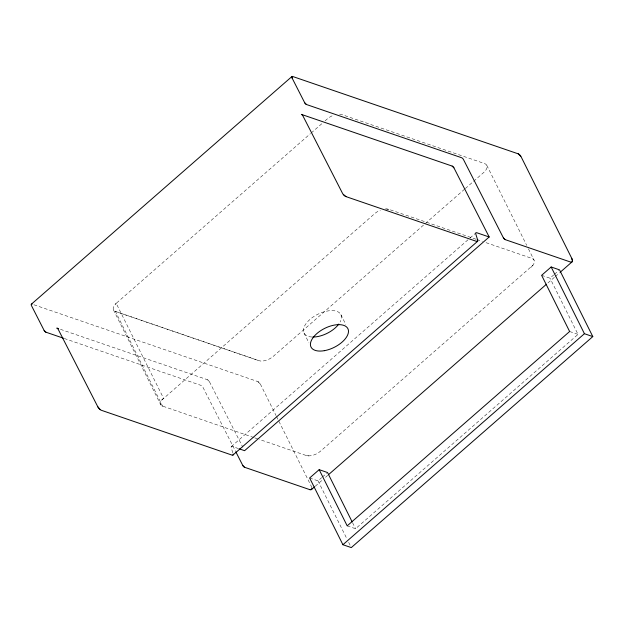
<?xml version="1.0" encoding="UTF-8"?>
<svg xmlns="http://www.w3.org/2000/svg" width="624" height="624" viewBox="0 0 624 624"><rect width="100%" height="100%" fill="white"/><g stroke="black" fill="none" stroke-linecap="round" stroke-linejoin="round"><path stroke-width="0.47" stroke-dasharray="3.12 2.34" d="M253.773 437.518L161.819 405.834A9.851 5.078 -26.5 0 1 161.686 400.14L374.595 213.72A10.982 5.655 -26.5 0 1 380.359 210.241M486.057 242.674L531.874 258.391A10.982 5.655 -26.5 0 1 532.974 265.177L320.564 451.152A10.982 5.655 -26.5 0 1 308.693 455.902L306.251 455.52L259.295 439.413M161.686 400.14L163.504 398.19L116.197 303.358L310.463 133.63M530.946 267.345L532.974 265.177M115.229 304.325L116.197 303.358L115.229 304.325A9.851 5.078 -26.5 0 0 115.393 311.407L162.638 406.255M311.197 132.99L322.187 123.38M325.12 120.814L327.319 118.895A10.982 5.655 -26.5 0 1 333.083 115.417M464.615 189.173L273.289 356.335A10.982 5.655 -26.5 0 1 258.976 360.695L115.362 311.438M465.348 188.534L483.67 172.52A10.982 5.655 -26.5 0 0 484.598 163.566L341.64 114.535A10.982 5.655 -26.5 0 0 339.199 114.153M231.286 446.605L469.279 238.672M470.012 238.033L475.87 232.908M309.644 477.992L318.014 480.862L321.688 477.664M322.421 477.025L326.82 473.179M541.624 275.309L550.001 278.187L553.667 274.981M554.401 274.342L558.8 270.496M315.229 486.268L322.569 479.848M325.51 477.282L327.709 475.363M547.919 282.968L554.525 277.196M555.259 276.549L559.658 272.704M347.194 525.853L355.563 528.723L578.011 334.378L550.001 278.187M385.047 209.04A10.982 5.655 -26.5 0 1 386.474 208.97L388.916 209.352L475.972 239.218M386.474 208.97L388.916 209.352M306.251 455.52L308.693 455.902M476.892 239.53L482.391 241.418M569.634 331.5L578.011 334.378M33.961 304.785L257.962 381.631A2.746 1.069 48.9 0 1 260.411 384.197L276.034 415.537M60.473 329.332L207.558 379.766A1.833 0.71 48.9 0 1 209.344 381.529L242.83 447.221M64.288 338.497L201.092 385.414A1.833 0.71 48.9 0 1 202.878 387.176L235.357 450.887M254.693 437.837L258.375 439.093M238.477 448.586L232.354 446.488A3.666 1.42 48.9 0 0 231.247 447.845L232.822 452.884M115.393 311.407L258.976 360.695M161.819 405.834L162.669 406.224M207.558 379.766L209.344 381.529M257.962 381.631L260.411 384.197M486.806 165.337L526.711 245.372M528.442 248.851L534.082 260.161M340.891 314.636L345.836 324.55M303.997 332.99L308.942 342.904M352.552 522.678L355.563 528.723M318.014 480.862L346.967 538.925M348.691 542.389L350.423 545.86M276.463 416.411L311.189 486.049A6.412 2.488 48.9 0 1 311.75 487.5M113.412 309.816L160.688 404.641M311.883 336.999A20.6 10.608 -26.5 0 1 305.908 323.809A20.6 10.608 -26.5 0 1 330.697 310.627A20.6 10.608 -26.5 0 1 340.135 321.984"/><path stroke-width="0.94" d="M571.771 258.375A6.412 2.488 48.9 0 1 570.313 261.955L505.198 239.624L503.396 237.853L463.46 159.51A1.833 0.71 48.9 0 0 461.674 157.747L306.509 104.528L304.715 102.788L292.094 78.055L292.453 76.417L518.263 153.847L520.985 156.53L571.771 258.375L572.465 261.011M343.27 194.431L345.992 196.615L476.837 241.472L477.672 240.037L475.823 234.148A3.666 1.42 48.9 0 1 476.939 232.791L489.177 236.987L244.592 450.684L239.351 448.882M31.333 304.223L291.915 76.549M232.908 455.091L477.633 241.277M319.176 469.661L309.644 477.992L342.911 544.721L351.289 547.591L592.8 336.586L559.533 269.857L551.156 266.986L541.624 275.309L569.634 331.5L347.194 525.853L319.176 469.661L327.553 472.54L352.115 521.812M314.496 486.907L311.555 489.473L309.73 489.622L244.624 467.29L242.814 465.527L235.794 451.753M328.442 474.724L546.452 284.248M560.399 272.064L572.138 261.799M342.911 544.721L584.423 333.707L592.8 336.586M489.177 236.987L453.929 167.833L452.143 166.078L301.376 114.379A1.856 0.718 48.9 0 1 303.038 116.119L342.389 193.089A3.666 1.42 48.9 0 0 345.992 196.615M58.633 328.708L56.8 328.076A1.856 0.718 48.9 0 1 58.453 329.807L97.804 406.778L100.253 409.664M32.12 304.153A2.746 1.069 48.9 0 0 31.496 305.682L44.132 330.455A1.833 0.71 48.9 0 0 45.926 332.194L63.367 338.177M44.132 330.455L45.926 332.194M292.094 78.055L292.079 78.016A2.746 1.069 48.9 0 1 292.453 76.417M551.156 266.986L584.423 333.707M338.816 324.051A20.6 10.608 -26.5 0 1 312.725 337.03M311.875 488.132A6.412 2.488 48.9 0 1 309.73 489.622M518.263 153.847A2.746 1.069 48.9 0 1 520.806 156.195M306.509 104.528A1.833 0.71 48.9 0 1 304.715 102.788M452.143 166.078A1.833 0.71 48.9 0 1 453.929 167.833M244.624 467.29A1.833 0.71 48.9 0 1 242.814 465.527M505.198 239.624A1.833 0.71 48.9 0 1 503.396 237.853M97.804 406.778A3.666 1.42 48.9 0 0 101.408 410.303L231.972 455.091A3.666 1.42 48.9 0 0 233.173 454.046M477.672 240.037A3.666 1.42 48.9 0 1 476.837 241.472M324.301 350.688A20.6 10.608 -26.5 0 0 347.896 328.684A20.6 10.608 -26.5 0 0 316.157 334.214A20.6 10.608 -26.5 0 0 324.301 350.688"/></g></svg>
